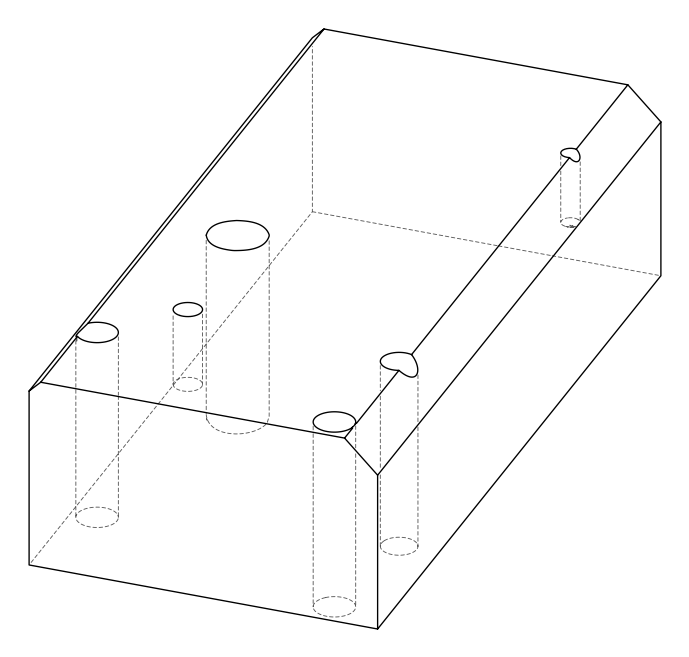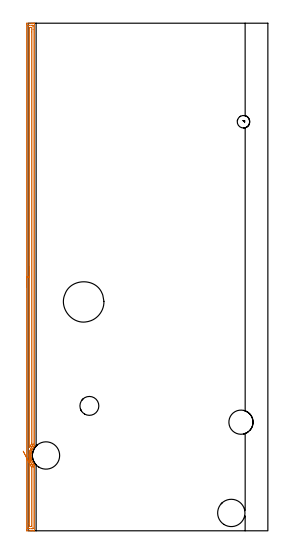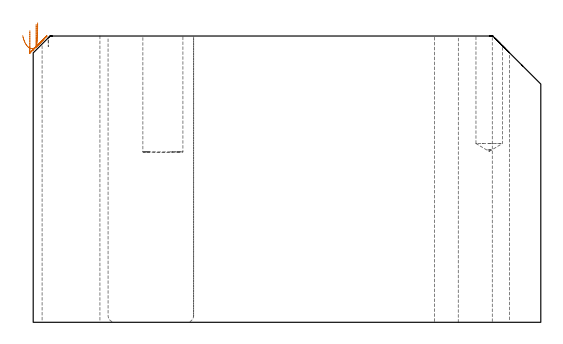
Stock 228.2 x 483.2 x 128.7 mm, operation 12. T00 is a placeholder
(PLAN: 13 operations, 9 tool changes, 59.2 min)
(1 INDEXABLE_INSERT_DRILL_THROUGH_HOLE_FROM_SOLID | STEP1HOLE | NXT0302_023 | 0.53 min | 68248 mm3)
(2 INDEXABLE_INSERT_DRILL_THROUGH_HOLE_FROM_SOLID_1 | STEP1HOLE_1 | NXT0302_023 | 0.53 min | 68244 mm3)
(3 INDEXABLE_INSERT_DRILL_BLIND_HOLE_FROM_SOLID | STEP1POCKET | NXT0302_007 | 0.22 min | 13259 mm3)
(4 SPOT_DRILL | STEP1HOLE_2 | NXT0321_9005460120000 | 0.05 min | 182 mm3)
(5 SPOT_DRILL_1 | STEP1POCKET_1 | NXT0321_9005460120000 | 0.03 min | 4 mm3)
(6 DRILL_BLIND_HOLE_INTO_CENTER | STEP1HOLE_2 | NXT0301_125 | 0.05 min | 177 mm3)
(7 GUN_DRILL_THROUGH_HOLE | STEP1HOLE_2 | UGT0307_001 | 0.57 min | 2327 mm3)
(8 SPADE_DRILL_TO_ENLARGE_THROUGH_HOLE | STEP1HOLE_2 | UGT0306_005 | 0.54 min | 18491 mm3)
(9 DRILL_TO_ENLARGE_THROUGH_HOLE | STEP1HOLE_2 | UGT0301_055 | 0.56 min | 32221 mm3)
(10 DRILL_BLIND_HOLE_INTO_CENTER_1 | STEP1POCKET_1 | UGT0301_229 | 0.22 min | 5478 mm3)
(11 AREA_MILL | FG_CHAMFER_SURFACE | UGT0205_001 | 31.36 min | 112293 mm3)
(12 AREA_MILL_1 | FG_CHAMFER_SURFACE_1 | UGT0205_001 | 11.86 min | 13886 mm3)
(13 MILL_THROUGH_HOLE_FROM_SOLID_MATERIAL | STEP1HOLE_3 | NXT0201_007 | Circular | 12.68 min | 149228 mm3)
(TOOL NXT0302_023 | Index. Insert Drill 26mm [880-D2600L32-05] | D26 PA176 FL130 Z2)
(TOOL NXT0302_007 | Index. Insert Drill 18mm [880-D1800L25-05] | D18 PA176 FL90 Z2)
(TOOL NXT0321_9005460120000 | NC Spot Drill, 142deg, 12mm, Carbide, Uncoated | D12 PA142 FL30 Z2)
(TOOL NXT0301_125 | Carbide Drill 6mm [861.1-0600-018A1-GP GC34] | D6 PA150 FL18.7 Z2)
(TOOL UGT0307_001 | Gun Drill 5 mm | D5 PA130 FL24 Z1)
(TOOL UGT0306_005 | Spade Drill 14.5mm | D14.5 PA132 FL10 Z2)
(TOOL UGT0301_055 | Twist Drill 23 mm | D23 PA118 FL155 Z2)
(TOOL UGT0301_229 | Twist Drill 11.9 mm | D11.9 PA118 FL100 Z2)
(TOOL UGT0205_001 | Chamfer Mill 20 x 3 x 45 deg. | D20 FL50 Z2)
(TOOL NXT0201_007 | ENDMILL 25mm [R216.25-25050GCK54P 1620] | D25 R3 FL54 Z5)
(OP 12 AREA_MILL_1)
G17 G21 G94 G90
T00 M6
G54
G17 G0 G90 X-1.5 Y231.6 S1061 M3
G43 Z138.7 H0
Z131.1
G94 G1 Y231.638 Z130.228 F250.
Y231.752 Z129.364
Y231.941 Z128.512
Y232.203 Z127.68
Y232.537 Z126.874
Y232.94 Z126.1
Y233.408 Z125.364
Y233.939 Z124.672
Y234.529 Z124.029
Y235.172 Z123.44
Y235.864 Z122.909
Y236.6 Z122.44
Y237.374 Z122.037
Y238.18 Z121.703
Y239.012 Z121.441
Y239.863 Z121.252
Y240.728 Z121.138
Y241.6 Z121.1
Y482.571
X-1.498 Y482.891 Z121.101
X-1.494 Y483.19 Z121.104
X-1.186 Y483.2 Z121.411
X3.172 Z125.766
X4.56 Z127.156
X4.915 Z127.51
X5.624 Z128.224
X5.845 Z128.444
X5.974 Y483.198 Z128.566
X6.097 Y483.19 Z128.688
X6.1 Y483.018 Z128.7
Y81.102
X6.094 Y80.678 Z128.692
X6.028 Y80.601 Z128.626
X5.786 Y80.331 Z128.383
X5.733 Y80.271 Z128.329
X5.429 Y79.911 Z128.029
X5.137 Y79.543 Z127.735
X5.034 Y79.405 Z127.633
X5.014 Y79.378 Z127.612
X4.915 Y79.233 Z127.512
X4.708 Y78.934 Z127.306
X4.415 Y78.484 Z127.013
X4.246 Y78.199 Z126.844
X3.917 Y77.59 Z126.517
X3.85 Y77.452 Z126.45
X3.703 Y77.145 Z126.3
X3.674 Y77.078 Z126.27
X3.504 Y76.696 Z126.102
X3.355 Y76.327 Z125.954
X3.306 Y76.184 Z125.903
X3.225 Y75.956 Z125.824
X3.172 Y75.802 Z125.77
X3.151 Y75.737 Z125.749
X3.032 Y75.357 Z125.631
X2.942 Y75.029 Z125.541
X2.909 Y74.909 Z125.508
X2.804 Y74.462 Z125.403
X2.716 Y74.015 Z125.311
X2.705 Y73.949 Z125.3
X2.642 Y73.568 Z125.24
X2.583 Y73.121 Z125.183
X2.582 Y73.105 Z125.181
X2.541 Y72.674 Z125.14
X2.516 Y72.227 Z125.113
X2.507 Y71.78 Z125.1
X2.508 Y71.751
X2.51 Y71.631 Z125.101
X2.512 Y71.35 Z125.108
Y71.333
X2.515 Y71.266 Z125.111
X2.532 Y70.886 Z125.13
X2.567 Y70.44 Z125.167
X2.569 Y70.424 Z125.169
X2.619 Y69.992 Z125.218
X2.688 Y69.546 Z125.283
X2.701 Y69.478 Z125.295
X2.769 Y69.098 Z125.368
X2.867 Y68.652 Z125.467
X2.984 Y68.204 Z125.583
X3.004 Y68.137 Z125.603
X3.117 Y67.758 Z125.714
X3.232 Y67.414 Z125.831
X3.355 Y67.072 Z125.954
X3.45 Y66.831 Z126.05
X3.631 Y66.416 Z126.227
X3.836 Y65.971 Z126.435
X4.036 Y65.583 Z126.634
X4.107 Y65.454 Z126.704
X4.246 Y65.199 Z126.844
X4.303 Y65.101 Z126.902
X4.317 Y65.077 Z126.916
X4.602 Y64.627 Z127.198
X4.898 Y64.183 Z127.497
X5.137 Y63.86 Z127.735
X5.496 Y63.409 Z128.095
X5.593 Y63.289 Z128.19
X5.809 Y63.043 Z128.404
X6.052 Y62.772 Z128.651
X6.093 Y62.721 Z128.693
X6.1 Y62.325 Z128.7
Y0.182
X6.097 Y0.01 Z128.688
X5.974 Y0.002 Z128.566
X5.845 Y0. Z128.444
X5.624 Z128.224
X4.915 Z127.51
X3.689 Z126.285
X3.172 Z125.766
X2.558 Z125.154
X-1.098 Z121.499
X-1.186 Y0.001 Z121.411
X-1.494 Y0.01 Z121.104
X-1.498 Y0.309 Z121.101
X-1.5 Y0.629 Z121.1
Y0.951
Y241.6
X-0.086 Z122.514
X-0.085 Y480.547 Z122.515
X-0.084 Y480.783 Z122.516
X-0.08 Y481.112 Z122.52
X-0.079 Y481.185 Z122.521
X0.015 Y481.191 Z122.615
X0.152 Y481.198 Z122.752
X0.557 Y481.199 Z123.157
X1.022 Y481.2 Z123.622
X3.636 Z126.236
X4.043 Z126.643
X4.51 Y481.198 Z127.11
X4.647 Y481.192 Z127.247
X4.675 Y481.19 Z127.275
X4.679 Y481.141 Z127.279
X4.683 Y481.021 Z127.283
X4.685 Y480.783 Z127.285
X4.686 Y480.124 Z127.286
Y477.022
Y82.89
X4.685 Y82.232 Z127.285
X4.683 Y81.996 Z127.283
X4.679 Y81.671 Z127.279
X4.543 Y81.483 Z127.143
X4.249 Y81.102 Z126.849
X4.159 Y80.983 Z126.759
X4.043 Y80.825 Z126.643
X3.793 Y80.464 Z126.393
X3.62 Y80.208 Z126.22
X3.443 Y79.929 Z126.043
X3.172 Y79.494 Z125.772
X3.106 Y79.38 Z125.706
X3.069 Y79.313 Z125.669
X2.8 Y78.8 Z125.4
X2.611 Y78.419 Z125.211
X2.51 Y78.204 Z125.11
X2.3 Y77.741 Z124.9
X2.237 Y77.589 Z124.837
X2.212 Y77.525 Z124.812
X1.999 Y76.94 Z124.599
X1.891 Y76.631 Z124.491
X1.779 Y76.271 Z124.379
X1.621 Y75.737 Z124.221
X1.597 Y75.65 Z124.197
X1.58 Y75.582 Z124.18
X1.428 Y74.935 Z124.028
X1.413 Y74.859 Z124.013
X1.41 Y74.843 Z124.01
X1.282 Y74.098 Z123.882
X1.259 Y73.949 Z123.859
X1.181 Y73.309 Z123.781
X1.157 Y73.054 Z123.757
X1.117 Y72.48 Z123.717
X1.105 Y72.16 Z123.705
X1.098 Y71.605 Z123.698
X1.104 Y71.266 Z123.704
X1.131 Y70.677 Z123.731
X1.156 Y70.372 Z123.756
X1.228 Y69.684 Z123.828
X1.256 Y69.478 Z123.856
X1.315 Y69.095 Z123.915
X1.396 Y68.617 Z123.996
X1.403 Y68.584 Z124.003
X1.428 Y68.461 Z124.028
X1.618 Y67.69 Z124.218
X1.688 Y67.424 Z124.288
X1.881 Y66.795 Z124.481
X2.132 Y66.073 Z124.732
X2.201 Y65.901 Z124.801
X2.3 Y65.666 Z124.9
X2.6 Y65.007 Z125.2
X2.904 Y64.388 Z125.504
X3.055 Y64.113 Z125.655
X3.172 Y63.912 Z125.772
X3.605 Y63.219 Z126.205
X3.784 Y62.952 Z126.384
X4.043 Y62.576 Z126.643
X4.147 Y62.432 Z126.747
X4.176 Y62.393 Z126.776
X4.521 Y61.95 Z127.121
X4.679 Y61.743 Z127.279
X4.682 Y61.67 Z127.282
X4.684 Y61.431 Z127.284
X4.686 Y60.772 Z127.286
Y60.536
X4.685 Y2.653 Z127.285
X4.684 Y2.417 Z127.284
X4.68 Y2.088 Z127.28
X4.679 Y2.015 Z127.279
X4.585 Y2.009 Z127.185
X4.448 Y2.002 Z127.048
X4.043 Y2.001 Z126.643
X3.578 Y2. Z126.178
X0.964 Z123.564
X0.557 Z123.157
X0.09 Y2.002 Z122.69
X-0.047 Y2.007 Z122.553
X-0.075 Y2.009 Z122.525
X-0.079 Y2.058 Z122.521
X-0.083 Y2.179 Z122.517
X-0.085 Y2.417 Z122.515
X-0.086 Y3.076 Z122.514
Y6.803
Y241.6
X1.328 Z123.928
X1.329 Y478.203 Z123.929
X1.33 Y478.994 Z123.93
X1.332 Y479.094 Z123.932
X1.335 Y479.189 Z123.935
X1.428 Y479.191 Z124.028
X2.1 Y479.199 Z124.7
X2.3 Y479.2 Z124.9
X2.972 Y479.199 Z125.572
X3.172 Y479.196 Z125.772
X3.238 Y479.193 Z125.838
X3.258 Y479.191 Z125.858
X3.265 Y479.163 Z125.865
X3.268 Y479.096 Z125.868
X3.27 Y478.994 Z125.87
X3.272 Y475.019 Z125.872
X3.271 Y83.682 Z125.871
X3.27 Y82.89 Z125.87
X3.269 Y82.79 Z125.869
X3.264 Y82.686 Z125.864
X3.252 Y82.538 Z125.852
X2.872 Y81.996 Z125.472
X2.64 Y81.647 Z125.24
X2.3 Y81.133 Z124.9
X2.288 Y81.114 Z124.888
X2.281 Y81.102 Z124.881
X1.965 Y80.551 Z124.565
X1.777 Y80.208 Z124.377
X1.655 Y79.975 Z124.255
X1.428 Y79.534 Z124.028
X1.353 Y79.391 Z123.953
X1.335 Y79.406 Z123.935
X1.332 Y79.412 Z123.932
X1.329 Y80.208 Z123.929
Y80.31
X1.328 Y241.6 Z123.928
Y242.471 Z123.967
Y243.336 Z124.08
Y244.188 Z124.269
Y245.02 Z124.532
Y245.826 Z124.865
Y246.6 Z125.268
Y247.336 Z125.737
Y248.028 Z126.268
Y248.671 Z126.857
Y249.26 Z127.501
Y249.791 Z128.193
Y250.26 Z128.928
Y250.663 Z129.702
Y250.997 Z130.508
Y251.259 Z131.34
Y251.448 Z132.192
Y251.562 Z133.057
Y251.6 Z133.928
G0 Z138.7
X-4.717 Y75.852
Z128.877
G1 X-4.536 Y75.499 Z128.1
X-4.324 Y75.087 Z127.361
X-4.084 Y74.619 Z126.664
X-3.817 Y74.1 Z126.017
X-3.526 Y73.532 Z125.422
X-3.211 Y72.92 Z124.886
X-2.877 Y72.268 Z124.411
X-2.525 Y71.583 Z124.002
X-2.158 Y70.868 Z123.662
X-1.779 Y70.13 Z123.393
X-1.39 Y69.374 Z123.198
X-0.996 Y68.605 Z123.077
X-0.598 Y67.83 Z123.032
X-0.2 Y67.054 Z123.064
X0.196 Y66.284 Z123.171
X0.586 Y65.525 Z123.353
X0.967 Y64.783 Z123.609
X1.336 Y64.064 Z123.936
X1.353 Y64.03 Z123.953
X1.428 Y63.874 Z124.028
X1.763 Y63.219 Z124.363
X2.209 Y62.418 Z124.809
X2.267 Y62.325 Z124.867
X2.3 Y62.273 Z124.9
X2.628 Y61.769 Z125.228
X2.858 Y61.431 Z125.458
X3.172 Y60.984 Z125.772
X3.25 Y60.87 Z125.85
X3.262 Y60.851 Z125.862
X3.266 Y60.809 Z125.866
X3.269 Y60.741 Z125.869
X3.271 Y60.639 Z125.871
Y60.536
Y4.997
X3.27 Y4.206 Z125.87
X3.268 Y4.106 Z125.868
X3.265 Y4.011 Z125.865
X3.172 Y4.009 Z125.772
X2.5 Y4.001 Z125.1
X2.3 Y4. Z124.9
X1.628 Y4.001 Z124.228
X1.428 Y4.004 Z124.028
X1.362 Y4.007 Z123.962
X1.342 Y4.009 Z123.942
X1.335 Y4.037 Z123.935
X1.332 Y4.103 Z123.932
X1.33 Y4.206 Z123.93
X1.329 Y4.308 Z123.929
X1.328 Y5.1 Z123.928
X1.329 Y63.424 Z123.929
X1.33 Y63.629 Z123.93
X1.334 Y64.039 Z123.934
X1.336 Y64.064 Z123.936
X1.396 Y64.929 Z124.034
X1.456 Y65.781 Z124.208
X1.515 Y66.616 Z124.456
X1.571 Y67.426 Z124.776
X1.626 Y68.204 Z125.165
X1.678 Y68.946 Z125.621
X1.727 Y69.646 Z126.14
X1.772 Y70.298 Z126.718
X1.814 Y70.897 Z127.351
X1.852 Y71.439 Z128.033
X1.886 Y71.919 Z128.761
X1.915 Y72.334 Z129.527
X1.94 Y72.681 Z130.327
X1.959 Y72.957 Z131.155
X1.973 Y73.161 Z132.003
X1.982 Y73.289 Z132.866
X1.986 Y73.342 Z133.737
X1.984 Y73.32 Z134.609
G0 Z138.7
M5
M2
